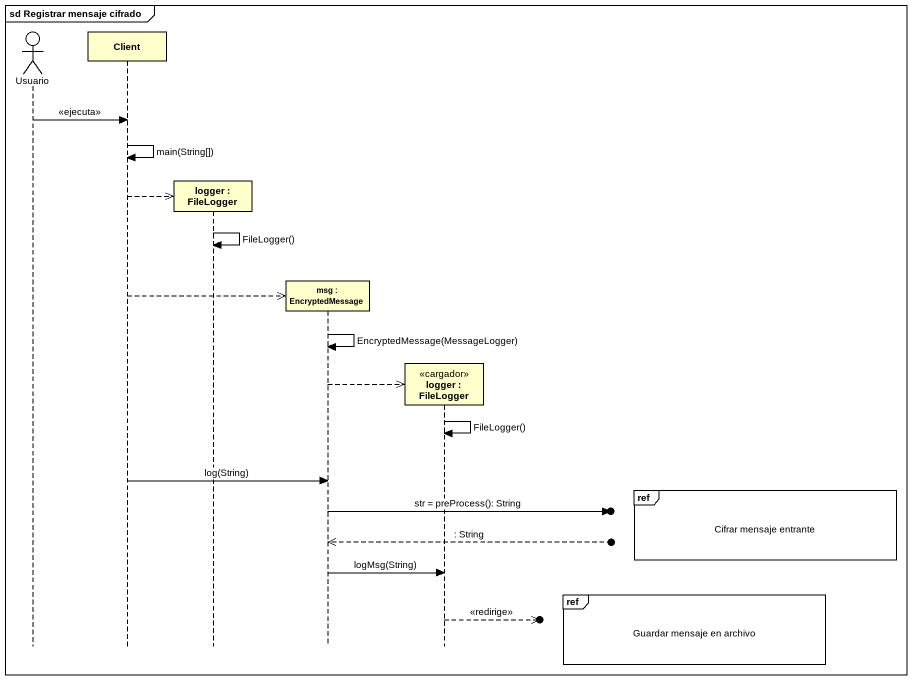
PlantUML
@startuml
mainframe sd Registrar mensaje cifrado
hide footbox
actor Usuario
participant Client
participant "logger : FileLogger" as logger
participant "msg : EncryptedMessage" as msg
participant "logger : FileLogger" as logger_2 <<cargador>>

Usuario -> Client : <<ejecuta>>
Client -> Client : main(String[])
Client -->> logger **
logger -> logger : FileLogger()
Client -->> msg **
msg -> msg : EncryptedMessage(MessageLogger)
msg -->> logger_2 **
logger_2 -> logger_2 : FileLogger()
Client -> msg : log(String)
ref over logger_2 : Cifrar mensaje entrante
msg ->o] : str = preProcess(): String
msg <<--o] : : String
msg -> logger_2 : logMsg(String)
ref over logger_2 : Guardar mensaje en archivo
logger_2 -->>o] : <<redirige>>
@enduml
